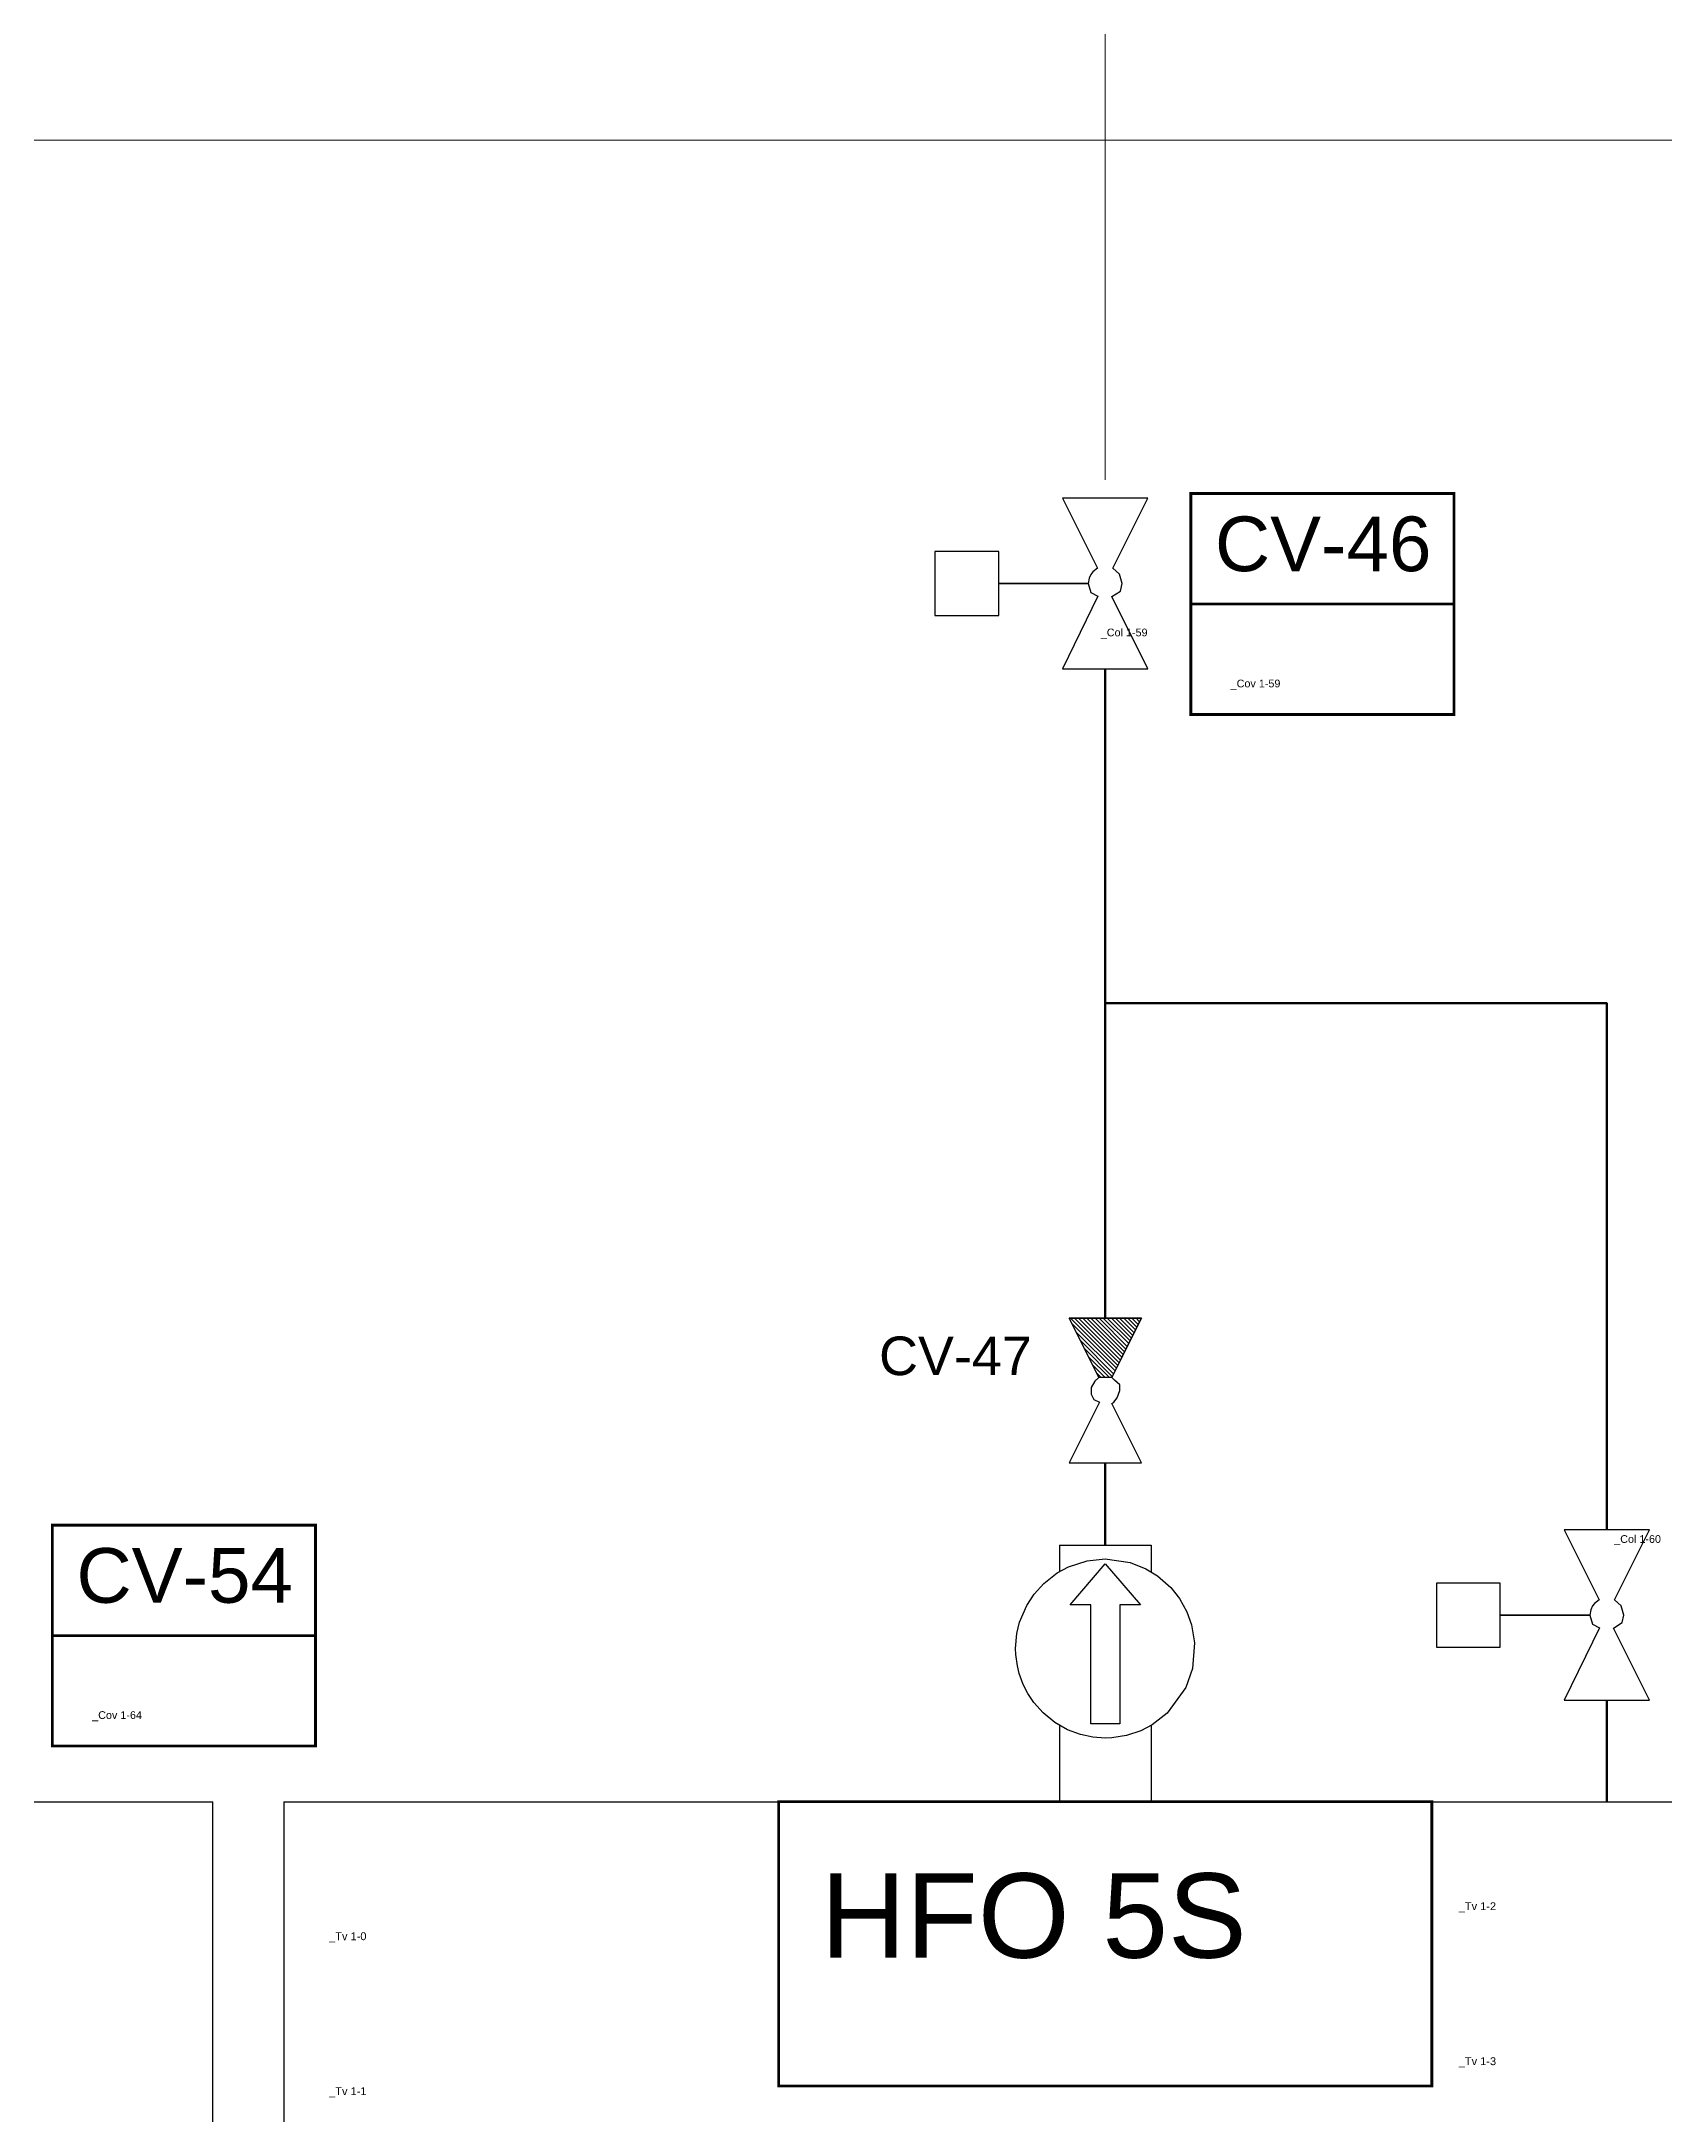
# Model space of a CAD drawing. Header units: millimetres. Extents: x 14456 to 25181, y 36625 to 39656.
# Drawn here: x 20489 to 20994, y 37343 to 37988 of the extents above; entities that cross this region are included whole.
import ezdxf

# ---------------------------------------------------------------- set-up
doc = ezdxf.new("R2010")
doc.units = ezdxf.units.MM
for name, color, linetype in [('Ballast', 80, 'Continuous'), ('Control valve', 11, 'Continuous'), ('Free values', 211, 'Continuous'), ('Objects not controlled', 40, 'Continuous'), ('Pumps', 130, 'Continuous'), ('Side tanks', 120, 'Continuous'), ('TEKST', 7, 'Continuous')]:
    doc.layers.add(name, color=color, linetype=linetype)
doc.layers.add('HFO lines', color=221, linetype='Continuous', lineweight=100)
doc.styles.add('Arial', font='arial.ttf', dxfattribs={"height": 50})
doc.styles.get("Standard").update_dxf_attribs({"font": 'arial.ttf'})

msp = doc.modelspace()

# ---------------------------------------------------------------- hatches: boundary and pattern name
at = {"layer": 'Objects not controlled'}
h = msp.add_hatch(dxfattribs=at)
h.set_pattern_fill('ANSI31', color=256, scale=7.2105, angle=-270)
h.set_pattern_definition([(135, (20172.9809, 35319.3962), (-0.63732418, -0.63732418), [])])
h.paths.add_polyline_path([(20808.42, 37591.01), (20817.66, 37572.54), (20821.68, 37572.54), (20830.91, 37591.01)])

# ---------------------------------------------------------------- linework, layer by layer
at = {"layer": 'Control valve'}
for points in [[(20832.91, 37845.87), (20806.42, 37845.87), (20817.3, 37824.12), (20815.8, 37823), (20815.21, 37822.19), (20814.71, 37821), (20814.37, 37819.38), (20786.55, 37819.38), (20786.55, 37829.31), (20766.67, 37829.31), (20766.67, 37809.44), (20786.55, 37809.44), (20786.55, 37819.38), (20814.37, 37819.38), (20815.19, 37816.54), (20817.4, 37815.43), (20806.42, 37792.88), (20832.91, 37792.88), (20821.69, 37815.32), (20824.41, 37817.01), (20824.96, 37819.38), (20824.1, 37822.28), (20823.07, 37823.2), (20822.04, 37824.12)], [(20988.86, 37525.24), (20962.37, 37525.24), (20973.24, 37503.48), (20971.75, 37502.37), (20971.16, 37501.55), (20970.66, 37500.36), (20970.31, 37498.74), (20942.49, 37498.74), (20942.49, 37508.68), (20922.62, 37508.68), (20922.62, 37488.8), (20942.49, 37488.8), (20942.49, 37498.74), (20970.31, 37498.74), (20971.14, 37495.9), (20973.35, 37494.8), (20962.37, 37472.24), (20988.86, 37472.24), (20977.64, 37494.69), (20980.35, 37496.37), (20980.91, 37498.74), (20980.05, 37501.64), (20979.02, 37502.56), (20977.98, 37503.48)]]:
    msp.add_lwpolyline(points, close=True, dxfattribs=at)
at = {"layer": 'HFO lines', "linetype": 'Continuous', "lineweight": 20}
for points in [[(20819.67, 37851.61), (20819.67, 38053.75)], [(21819.46, 37957.11), (20309.78, 37957.11)]]:
    msp.add_lwpolyline(points, dxfattribs=at)
at = {"layer": 'HFO lines'}
for points in [[(20819.67, 37591.01), (20819.67, 37792.88)], [(20975.61, 37525.24), (20975.61, 37688.87), (20819.67, 37688.87)], [(20819.67, 37546.02), (20819.67, 37520.44)], [(20975.61, 37472.24), (20975.61, 37440.71)]]:
    msp.add_lwpolyline(points, dxfattribs=at)
at = {"layer": 'Objects not controlled'}
msp.add_lwpolyline([(20830.91, 37591.01), (20808.42, 37591.01), (20817.65, 37572.54), (20816.42, 37571.39), (20815.28, 37569.51), (20815.3, 37567.41), (20816.15, 37565.71), (20817.84, 37564.86), (20808.42, 37546.02), (20830.91, 37546.02), (20821.68, 37564.49), (20822.3, 37564.95), (20823.41, 37566.21), (20824.16, 37568.51), (20824.16, 37570.33), (20822.54, 37571.77), (20821.68, 37572.54), (20822.82, 37574.83), (20824.57, 37578.32), (20826.3, 37581.77), (20830.91, 37591.01)], dxfattribs=at)
msp.add_lwpolyline([(20821.68, 37572.54), (20817.66, 37572.54), (20808.42, 37591.01), (20830.91, 37591.01), (20821.68, 37572.54)], close=True, dxfattribs=at)
at = {"layer": 'Pumps'}
msp.add_lwpolyline([(20819.67, 37460.47), (20815.85, 37460.74), (20811.93, 37461.57), (20807.94, 37463.06), (20804, 37465.3), (20800.32, 37468.29), (20797.43, 37471.55), (20795.55, 37474.39), (20794.18, 37477.11), (20792.91, 37480.58), (20792.34, 37482.95), (20791.88, 37486.43), (20791.75, 37488.32), (20792.21, 37492.98), (20793.04, 37496.49), (20795.26, 37501.73), (20797.56, 37505.25), (20800.56, 37508.58), (20804.7, 37511.81), (20808.24, 37513.72), (20814.04, 37515.59), (20819.67, 37516.17), (20827.46, 37515.06), (20832.3, 37513.14), (20835.95, 37510.91), (20840.06, 37507.28), (20842.76, 37503.88), (20845.06, 37499.75), (20846.52, 37495.69), (20847.46, 37490.08), (20846.82, 37482.17), (20844.74, 37476.2), (20838.91, 37468.2), (20834.3, 37464.63), (20830.71, 37462.76), (20826.23, 37461.26), (20821.76, 37460.55), (20819.67, 37460.47)], close=True, dxfattribs=at)
for points in [[(20805.41, 37520.44), (20805.41, 37512.19)], [(20805.41, 37520.44), (20833.92, 37520.44)], [(20815.14, 37464.95), (20815.14, 37501.94), (20808.74, 37501.94), (20819.67, 37514.61), (20830.59, 37501.94), (20824.19, 37501.94), (20824.19, 37464.95), (20815.14, 37464.95)], [(20833.92, 37520.44), (20833.92, 37512.15)], [(20805.41, 37464.5), (20805.41, 37440.71)], [(20833.92, 37464.43), (20833.92, 37440.71)], [(20805.41, 37440.71), (20833.92, 37440.71)]]:
    msp.add_lwpolyline(points, dxfattribs=at)
at = {"layer": 'Side tanks', "const_width": 0.875}
for points in [[(20928.09, 37847.32), (20846.27, 37847.32), (20846.27, 37812.99), (20928.09, 37812.99), (20928.09, 37847.32)], [(20928.09, 37812.99), (20846.27, 37812.99), (20846.27, 37778.65), (20928.09, 37778.65), (20928.09, 37812.99)], [(20574.15, 37526.69), (20492.34, 37526.69), (20492.34, 37492.35), (20574.15, 37492.35), (20574.15, 37526.69)], [(20574.15, 37492.35), (20492.34, 37492.35), (20492.34, 37458.02), (20574.15, 37458.02), (20574.15, 37492.35)], [(20921.22, 37440.71), (20718.11, 37440.71), (20718.11, 37352.36), (20921.22, 37352.36), (20921.22, 37440.71)]]:
    msp.add_lwpolyline(points, dxfattribs=at)
at = {"layer": 'Side tanks'}
for points in [[(20054.38, 37440.71), (20054.38, 37092.37), (20542.18, 37092.37), (20542.18, 37440.71)], [(20054.38, 37440.71), (20542.18, 37440.71)], [(20564.26, 37440.71), (20564.26, 37092.37), (21052.07, 37092.37), (21052.07, 37440.71)], [(20564.26, 37440.71), (21052.07, 37440.71)]]:
    msp.add_lwpolyline(points, dxfattribs=at)

# ---------------------------------------------------------------- texts
at = {"layer": 'Ballast', "linetype": 'Continuous', "style": 'Arial'}
for s, p in [('_Col 1-59', (20818.28, 37802.94)), ('_Cov 1-59', (20858.65, 37787.08)), ('_Col 1-60', (20977.9, 37521.17)), ('_Cov 1-64', (20504.71, 37466.44))]:
    msp.add_text(s, height=2.4, dxfattribs=at).set_placement(p)
at = {"layer": 'Ballast', "linetype": 'Continuous', "width": 60.9533, "attachment_point": 1, "style": 'Arial'}
for s, insert, char_height in [('CV-46', (20853.77, 37840.18), 17), ('CV-47', (20749.34, 37585.3), 12), ('CV-54', (20499.83, 37519.55), 17)]:
    msp.add_mtext(s, dxfattribs=dict(at, insert=insert, char_height=char_height))
at = {"layer": 'Free values', "linetype": 'Continuous', "style": 'Arial'}
for s, p in [('_Tv 1-2', (20929.58, 37407.01, -0.02)), ('_Tv 1-0', (20578.38, 37397.68, -0.02)), ('_Tv 1-3', (20929.58, 37358.84, -0.02)), ('_Tv 1-1', (20578.38, 37349.52, -0.02))]:
    msp.add_text(s, height=2.45, dxfattribs=at).set_placement(p)
at = {"layer": 'TEKST', "insert": (20731.19, 37418.47), "char_height": 26.25, "attachment_point": 1}
msp.add_mtext_dynamic_manual_height_columns('HFO 5S', width=1005.08, gutter_width=12.5, heights=[0], dxfattribs=at)

doc.saveas('drawing.dxf')
